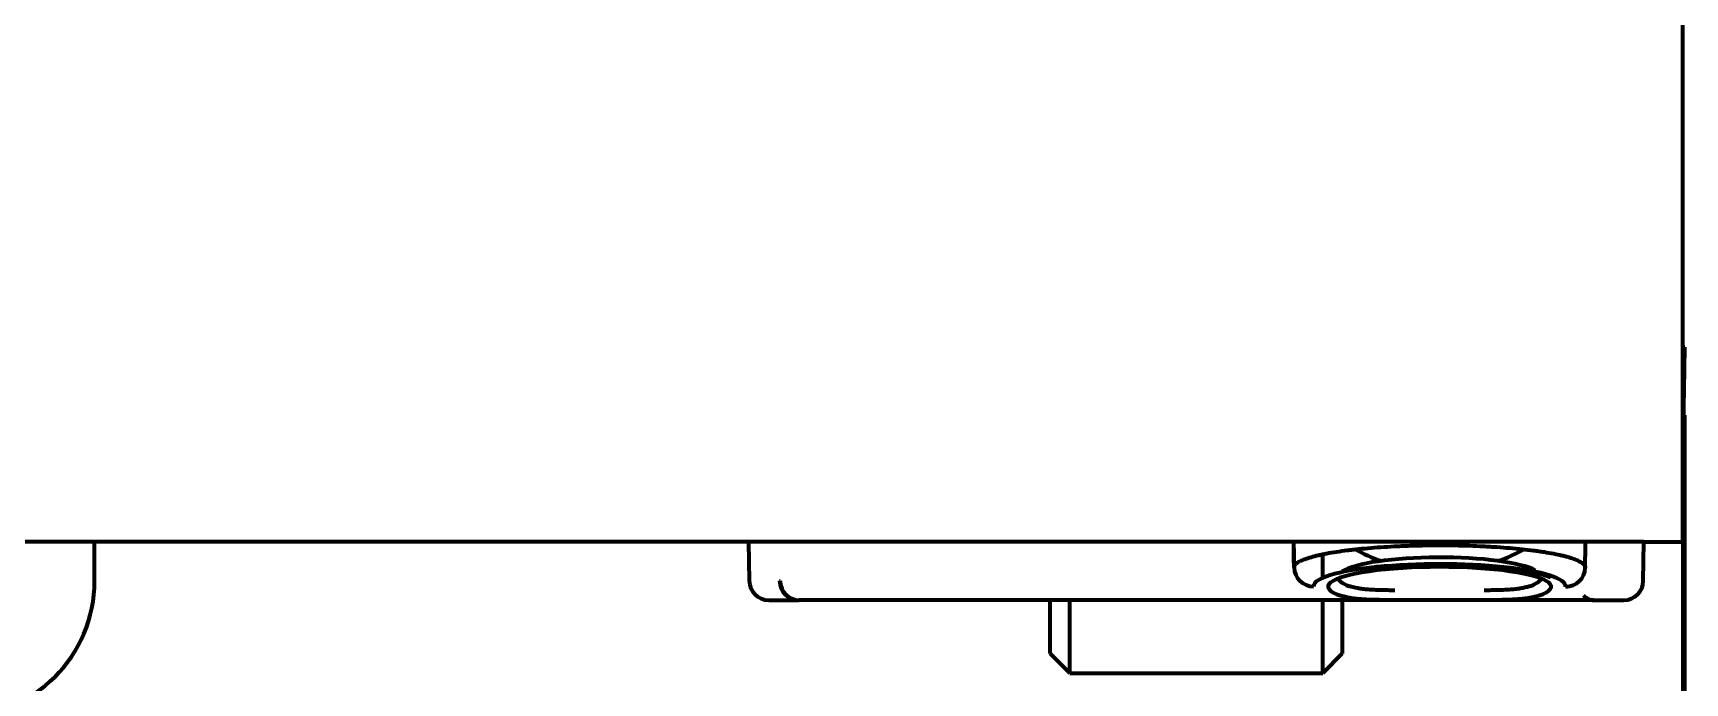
# Model space of a CAD drawing. Header units: inches. Extents: x -3022 to 7311, y 343 to 5680.
# Drawn here: x 3571.2 to 3656, y 2264 to 2297.4 of the extents above; entities that cross this region are included whole.
import ezdxf

# ---------------------------------------------------------------- set-up
doc = ezdxf.new("R2010")
doc.units = ezdxf.units.IN

msp = doc.modelspace()

# ---------------------------------------------------------------- linework, layer by layer
at = {"linetype": 'Continuous', "lineweight": 70}
for p, q in [((3655.918, 2271.295), (3655.918, 3919.296)), ((3656.023, 2281.295), (3655.918, 2281.295)), ((3656.002, 2280.124), (3656.023, 2281.295)), ((3655.918, 2275.295), (3656.002, 2280.124)), ((3655.954, 2275.792), (3655.954, 2277.358)), ((3655.962, 2277.792), (3656.004, 2277.792)), ((3656.004, 2277.792), (3656.004, 2275.792)), ((3655.954, 2214.792), (3655.954, 2275.792)), ((3656.004, 2275.792), (3656.004, 2214.792)), ((3655.918, 2275.292), (3655.954, 2275.292)), ((3653.918, 2271.295), (3487.918, 2271.295)), ((3574.318, 2269.291), (3574.318, 2271.296)), ((3607.918, 2271.295), (3607.953, 2269.278)), ((3635.918, 2271.295), (3635.941, 2269.97)), ((3653.883, 2269.278), (3653.918, 2271.295)), ((3653.918, 2271.295), (3655.918, 2271.295)), ((3655.918, 2271.311), (3655.918, 2255.492)), ((3637.418, 2269.437), (3637.418, 2270.623)), ((3608.953, 2268.295), (3610.488, 2268.295)), ((3640.901, 2268.295), (3610.512, 2268.295)), ((3623.418, 2265.545), (3623.418, 2268.296)), ((3624.418, 2264.545), (3624.418, 2268.296)), ((3637.418, 2264.545), (3637.418, 2268.296)), ((3638.418, 2268.295), (3638.418, 2265.545)), ((3645.935, 2268.295), (3640.901, 2268.295)), ((3651.326, 2268.295), (3645.935, 2268.295)), ((3651.326, 2268.295), (3652.883, 2268.295)), ((3623.418, 2265.545), (3624.418, 2264.545)), ((3637.418, 2264.545), (3638.418, 2265.545)), ((3624.418, 2264.545), (3637.418, 2264.545))]:
    msp.add_line(p, q, dxfattribs=at)
for centre, radius, start, end in [((3643.418, 2278.879), 9.083, 241.39794, 250.68721), ((3643.418, 2278.879), 9.083, 289.31279, 298.60206), ((3608.953, 2269.295), 1, 181, 270), ((3652.883, 2269.295), 1, 270, 359)]:
    msp.add_arc(centre, radius, start, end, dxfattribs=at)
for centre, major_axis, ratio, start_param, end_param in [((3643.418, 2269.479), (5.23, 0), 0.193184, 0.342334, 2.843796), ((3636.941, 2269.984), (-0.999, -0.033), 0.984791, 6.267311, 7.821398), ((3643.418, 2269.006), (6.477, 0), 0.176328, 6.264418, 9.430614), ((3643.418, 2268.987), (5.73, 0), 0.176327, 5.80633, 9.901633), ((3643.418, 2269.479), (5.23, 0), 0.193184, 3.141537, 3.618448), ((3643.418, 2269.479), (5.23, 0), 0.193184, 5.80633, 6.283241), ((3649.894, 2269.969), (0.994, -0.106), 0.98464, 4.816817, 6.373149), ((3567.317, 2269.293), (4.951, -4.951), 0.999695, 5.497939, 7.068431), ((3610.488, 2269.295), (0, 1), 0.981161, 1.58825, 3.141593), ((3610.512, 2269.295), (0, 1), 0.975126, 1.58866, 3.141593)]:
    msp.add_ellipse(centre, major_axis=major_axis, ratio=ratio, start_param=start_param, end_param=end_param, dxfattribs=at)
for points in [[(3635.941, 2269.967), (3635.933, 2270.41), (3635.926, 2270.852), (3635.918, 2271.295)], [(3609.507, 2269.278), (3609.516, 2269.278), (3609.526, 2269.278), (3609.537, 2269.278)], [(3650.809, 2268.523), (3650.9, 2268.448), (3651.077, 2268.334), (3651.245, 2268.295), (3651.326, 2268.295)]]:
    msp.add_open_spline(points, degree=3, dxfattribs=at)
for points, knots in [([(3635.941, 2269.967), (3635.94, 2270.004), (3635.951, 2270.042), (3635.996, 2270.116), (3636.031, 2270.154), (3636.102, 2270.209), (3636.128, 2270.227), (3636.172, 2270.255), (3636.188, 2270.264), (3636.22, 2270.282), (3636.237, 2270.291), (3636.325, 2270.336), (3636.407, 2270.371), (3636.593, 2270.441), (3636.696, 2270.474), (3636.925, 2270.54), (3637.051, 2270.573), (3637.222, 2270.612), (3637.257, 2270.62), (3637.328, 2270.636), (3637.436, 2270.659), (3637.549, 2270.681), (3637.783, 2270.725), (3638.111, 2270.78), (3638.475, 2270.831), (3638.76, 2270.867), (3638.858, 2270.878), (3639.008, 2270.895), (3639.058, 2270.901), (3639.16, 2270.912), (3639.211, 2270.917), (3639.468, 2270.944), (3639.892, 2270.982), (3640.337, 2271.014), (3640.793, 2271.043), (3641.026, 2271.056), (3641.325, 2271.07), (3641.385, 2271.072), (3641.506, 2271.077), (3641.686, 2271.085), (3641.867, 2271.091), (3642.231, 2271.101), (3642.475, 2271.107), (3642.967, 2271.114), (3643.214, 2271.116), (3643.525, 2271.115), (3643.587, 2271.115), (3643.712, 2271.114), (3643.774, 2271.114), (3643.961, 2271.112), (3644.085, 2271.111), (3644.455, 2271.105), (3644.943, 2271.093), (3645.421, 2271.074), (3645.775, 2271.057), (3645.892, 2271.051), (3646.067, 2271.041), (3646.126, 2271.038), (3646.242, 2271.031), (3646.299, 2271.027), (3646.585, 2271.008), (3646.808, 2270.992), (3647.239, 2270.956), (3647.448, 2270.936), (3647.854, 2270.893), (3648.051, 2270.87), (3648.288, 2270.84), (3648.335, 2270.833), (3648.428, 2270.821), (3648.565, 2270.802), (3648.698, 2270.782), (3648.955, 2270.741), (3649.278, 2270.685), (3649.565, 2270.624), (3649.765, 2270.577), (3649.83, 2270.561), (3649.923, 2270.536), (3649.953, 2270.528), (3650.012, 2270.511), (3650.041, 2270.503), (3650.182, 2270.461), (3650.283, 2270.427), (3650.462, 2270.358), (3650.54, 2270.322), (3650.641, 2270.268), (3650.672, 2270.25), (3650.714, 2270.223), (3650.727, 2270.214), (3650.752, 2270.195), (3650.764, 2270.186), (3650.819, 2270.139), (3650.883, 2270.065), (3650.898, 2269.99), (3650.894, 2269.952)], [0, 0, 0, 0, 0.03125, 0.03125, 0.0625, 0.0625, 0.078125, 0.078125, 0.085938, 0.085938, 0.09375, 0.09375, 0.125, 0.125, 0.15625, 0.15625, 0.1875, 0.1875, 0.195313, 0.195313, 0.203125, 0.21875, 0.21875, 0.25, 0.28125, 0.28125, 0.296875, 0.296875, 0.304688, 0.304688, 0.3125, 0.3125, 0.34375, 0.375, 0.375, 0.40625, 0.40625, 0.414063, 0.414063, 0.421875, 0.4375, 0.4375, 0.46875, 0.46875, 0.5, 0.5, 0.507813, 0.507813, 0.515625, 0.515625, 0.53125, 0.53125, 0.5625, 0.59375, 0.59375, 0.609375, 0.609375, 0.617188, 0.617188, 0.625, 0.625, 0.65625, 0.65625, 0.6875, 0.6875, 0.71875, 0.71875, 0.726563, 0.726563, 0.734375, 0.75, 0.75, 0.78125, 0.8125, 0.8125, 0.828125, 0.828125, 0.835938, 0.835938, 0.84375, 0.84375, 0.875, 0.875, 0.90625, 0.90625, 0.921875, 0.921875, 0.929688, 0.929688, 0.9375, 0.9375, 0.96875, 1, 1, 1, 1]), ([(3650.894, 2269.952), (3650.897, 2270.141), (3650.9, 2270.329), (3650.904, 2270.553), (3650.905, 2270.588), (3650.909, 2270.848), (3650.913, 2271.071), (3650.917, 2271.295)], [0, 0, 0, 0, 0.421536, 0.421536, 0.500004, 0.500004, 1, 1, 1, 1]), ([(3643.189, 2270.129), (3643.942, 2270.133), (3645.389, 2270.102), (3647.313, 2269.921), (3648.552, 2269.679), (3649.052, 2269.502), (3649.128, 2269.446), (3649.127, 2269.447)], [0, 0, 0, 0, 0.253795, 0.521985, 0.754556, 0.923912, 1, 1, 1, 1]), ([(3641.121, 2268.795), (3640.995, 2268.795), (3640.871, 2268.796), (3640.69, 2268.798), (3640.63, 2268.798), (3640.512, 2268.8), (3640.454, 2268.802), (3640.283, 2268.806), (3640.061, 2268.814), (3639.854, 2268.826), (3639.729, 2268.836), (3639.704, 2268.838), (3639.655, 2268.843), (3639.583, 2268.849), (3639.513, 2268.857), (3639.376, 2268.874), (3639.29, 2268.886), (3639.044, 2268.931), (3638.899, 2268.968), (3638.771, 2269.016)], [0, 0, 0, 0, 0.125, 0.125, 0.1875, 0.1875, 0.25, 0.25, 0.375, 0.5, 0.5, 0.53125, 0.53125, 0.5625, 0.625, 0.625, 0.75, 0.75, 1, 1, 1, 1]), ([(3648.065, 2269.016), (3648.033, 2269.004), (3648, 2268.992), (3647.931, 2268.971), (3647.895, 2268.961), (3647.785, 2268.932), (3647.629, 2268.899), (3647.369, 2268.86), (3647.178, 2268.842), (3647.052, 2268.832), (3647.027, 2268.83), (3646.976, 2268.826), (3646.898, 2268.821), (3646.819, 2268.817), (3646.659, 2268.81), (3646.438, 2268.802), (3646.088, 2268.796), (3645.841, 2268.795), (3645.715, 2268.795)], [0, 0, 0, 0, 0.0625, 0.0625, 0.125, 0.125, 0.25, 0.375, 0.5, 0.5, 0.53125, 0.53125, 0.5625, 0.625, 0.625, 0.75, 0.875, 1, 1, 1, 1]), ([(3640.901, 2268.295), (3640.762, 2268.295), (3640.625, 2268.296), (3640.425, 2268.298), (3640.36, 2268.299), (3640.23, 2268.301), (3640.166, 2268.302), (3639.977, 2268.306), (3639.734, 2268.315), (3639.507, 2268.328), (3639.37, 2268.338), (3639.343, 2268.34), (3639.29, 2268.345), (3639.21, 2268.352), (3639.134, 2268.36), (3638.985, 2268.377), (3638.797, 2268.403), (3638.544, 2268.455), (3638.396, 2268.499), (3638.327, 2268.523)], [0, 0, 0, 0, 0.125, 0.125, 0.1875, 0.1875, 0.25, 0.25, 0.375, 0.5, 0.5, 0.53125, 0.53125, 0.5625, 0.625, 0.625, 0.75, 0.875, 1, 1, 1, 1]), ([(3648.509, 2268.523), (3648.474, 2268.511), (3648.438, 2268.499), (3648.382, 2268.483), (3648.363, 2268.478), (3648.325, 2268.467), (3648.226, 2268.442), (3648.036, 2268.403), (3647.752, 2268.363), (3647.543, 2268.344), (3647.406, 2268.334), (3647.378, 2268.332), (3647.322, 2268.328), (3647.238, 2268.323), (3647.151, 2268.318), (3646.975, 2268.31), (3646.732, 2268.302), (3646.475, 2268.298), (3646.211, 2268.296), (3646.075, 2268.295), (3645.935, 2268.295)], [0, 0, 0, 0, 0.0625, 0.0625, 0.09375, 0.09375, 0.125, 0.25, 0.375, 0.5, 0.5, 0.53125, 0.53125, 0.5625, 0.625, 0.625, 0.75, 0.875, 0.875, 1, 1, 1, 1])]:
    msp.add_open_spline(points, degree=3, knots=knots, dxfattribs=at)

doc.saveas('drawing.dxf')
